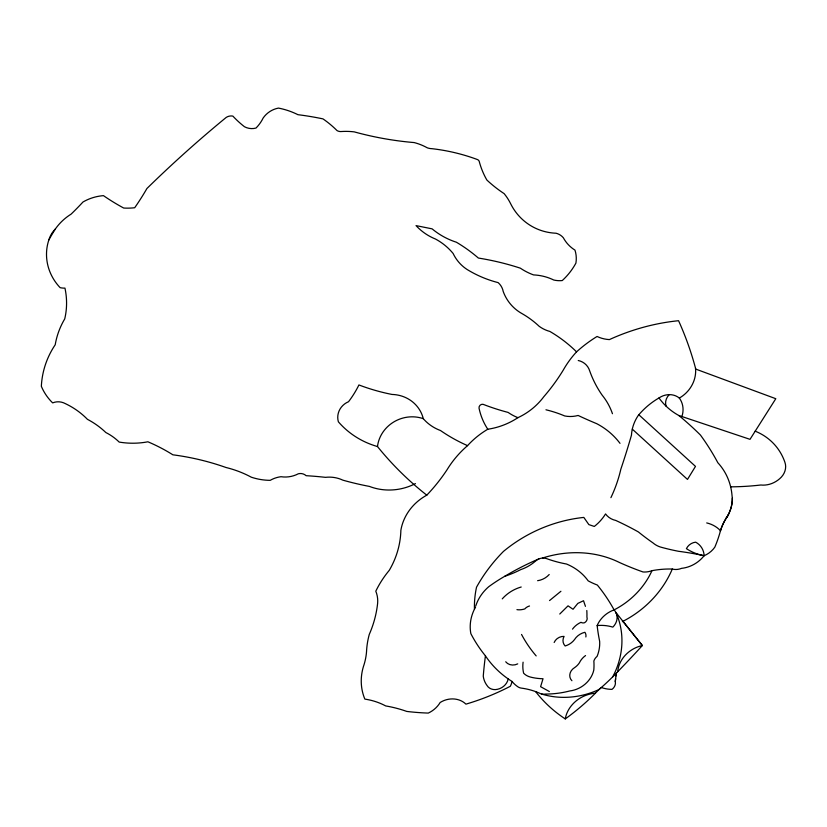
<?xml version="1.0" encoding="UTF-8"?>
<svg xmlns="http://www.w3.org/2000/svg" width="827" height="827" viewBox="0 0 827 827"><rect width="100%" height="100%" fill="white"/><g stroke="black" fill="none" stroke-linecap="round" stroke-linejoin="round"><path stroke-width="1.24" d="M615.991 675.928L616.332 673.137L615.267 681.5A8.249 7.133 -26.8 0 1 612.001 689.367A32.584 28.294 -27.7 0 1 601.332 687.495L598.903 689.594A225.564 204.951 -21.3 0 1 565.265 718.911A154.763 135.039 -31.3 0 1 535.627 691.599M615.267 681.5L615.639 678.719M559.755 614.027L568.046 605.84L573.039 609.272L577.815 603.41L583.521 600.722L585.444 606.356M549.542 600.567L560.913 591.274M610.905 497.668A142.399 132.041 -28.9 0 0 620.829 469.229A999.874 877.871 33.1 0 0 631.466 435.147A38.611 34.682 -39.1 0 1 638.289 415.402A69.365 61.849 -38.6 0 1 658.995 397.952A73.531 65.922 -45 0 0 678.874 415.526L750.017 439.344L775.798 398.707L695.6 369.038L695.528 368.222A353.222 330.076 -17 0 0 678.564 320.711A204.745 181.165 -35.4 0 0 609.385 339.597A36.481 33.68 -46.3 0 1 597.073 336.475A123.089 110.901 -38.5 0 0 576.553 351.857A90.453 82.069 -39.7 0 0 563.228 370.155A193.425 187.791 -37.3 0 1 543.877 396.629A64.144 60.371 -35.8 0 1 517.95 417.656A71.391 67.369 -34.9 0 1 487.785 429.234A80.312 73.345 -29.4 0 0 467.555 445.639A96.335 87.61 -28.8 0 0 447.066 469.726A184.99 177.288 -9.3 0 1 426.794 495.166A49.517 45.258 -22.8 0 0 400.868 530.345A92.614 85.398 -11.8 0 1 389.279 570.32A102.403 91.373 -21.7 0 0 375.799 591.191A31.364 28.366 -14.4 0 1 377.619 603.379A122.851 111.314 -8.1 0 1 369.287 634.371A91.869 81.542 -20.6 0 0 366.526 651.841A72.466 64.775 -11 0 1 363.384 666.696A59.513 52.587 -18.1 0 0 364.852 699.104A63.307 54.985 -14 0 1 385.671 705.927A121.197 103.623 -14 0 1 406.77 711.427A246.518 227.632 -24.8 0 0 428.293 713.081A25.813 22.722 -17.8 0 0 440.14 702.516A20.148 17.584 -19.1 0 1 465.932 704.139A228.366 210.916 -20.8 0 0 510.331 686.265A21.657 19.011 -21.7 0 0 512.037 681.448A108.523 96.097 -28 0 1 485.428 655.842A161.606 143.422 -31 0 1 470.852 633.637A44.482 39.5 -24.1 0 1 475.587 607.039M549.355 691.527L540.6 686.679L543.029 678.729A53.341 47.077 -25.7 0 1 530.479 677.075A16.23 14.235 -24.2 0 1 523.615 673.188A38.032 33.266 -25.3 0 1 523.088 662.179M638.826 414.761L695.486 466.387L687.485 479.422L632.293 429.13M622.917 621.325L642.352 645.536A28.563 24.624 -28.6 0 0 617.717 671.71M542.491 558.049A100.915 88.551 -26.1 0 1 619.413 562.474A369.576 327.575 -51.9 0 0 643.003 571.964A19.879 17.563 -32.6 0 0 651.976 570.671A90.681 78.338 -29.6 0 1 672.289 569.038A14.224 12.488 -33.6 0 0 681.582 568.345A29.886 26.288 -34.3 0 0 704.118 555.713A21.76 19.093 -35 0 0 714.817 547.164A125.415 112.555 -32.4 0 0 720.348 531.213A49.62 42.932 -37 0 1 726.075 518.384A35.716 31.529 -36.5 0 0 732.308 498.226L731.781 493.13A67.948 60.309 -35.3 0 0 717.846 462.738A285.853 256.628 -22.1 0 0 700.448 435.054A364.934 322.199 -18.7 0 0 678.874 415.526M415.443 483.609A54.437 51.191 -21.2 0 1 369.4 486.41A336.827 325.435 -62.9 0 1 342.854 480.156A30.826 28.604 -13.5 0 0 325.456 477.344A331.875 286.907 -10.2 0 0 306.114 475.69A8.208 7.66 -10.9 0 0 298.34 473.778A26.609 25.037 -9.2 0 1 280.984 476.714A27.229 25.296 -9.4 0 0 270.191 480.342A58.593 55.492 -7.1 0 1 251.315 477.2A102.31 93.368 -3.4 0 0 226.019 467.503A236.253 208.931 -2.2 0 0 172.874 454.809A166.93 149.832 3.3 0 0 147.909 441.794A77.273 72.931 11.5 0 1 119.171 442.073A51.646 47.418 7.8 0 0 105.846 432.531A78.234 71.38 9.2 0 0 87.414 419.31A73.014 66.656 11.1 0 0 63.472 402.77A13.677 12.653 12.9 0 0 52.659 402.894A50.943 47.708 14.5 0 1 41.35 386.302A91.373 85.915 9.6 0 1 55.213 344.766A83.703 79.237 12 0 1 64.723 318.912A77.986 72.104 24.7 0 0 64.951 288.116A17.543 16.53 25.7 0 1 60.123 287.651A49.3 46.829 26.6 0 1 48.845 239.964A28.511 26.971 28.1 0 1 55.368 228.986A58.417 55.574 25.6 0 1 71.07 214.162A360.82 319.243 46.3 0 0 82.958 202.026A49.734 47.428 28 0 1 103.447 195.637A221.584 211.143 66.8 0 0 123.699 208.042A64.434 61.601 42.9 0 0 134.698 207.742A318.633 286.721 44.5 0 0 146.917 188.515A1012.889 819.867 -30.5 0 1 226.195 117.434A9.562 9.314 57.9 0 1 232.863 116.1A99.612 95.973 78.8 0 0 244.461 126.727A16.085 15.682 64.3 0 0 255.998 128.061A39.872 38.652 61.2 0 0 263.182 117.972A24.882 24.438 71.1 0 1 278.441 108.089A74.75 73.934 50.2 0 1 297.927 114.684A299.26 284.612 -5.1 0 1 322.975 118.881A98.702 97.834 38.6 0 1 337.013 130.573A7.815 7.65 -88.9 0 0 340.703 131.565A71.887 71.184 -57.9 0 1 354.214 131.865A404.403 362.784 88.7 0 0 414.213 142.575A58.459 57.135 -57.9 0 1 427.27 147.806A15.858 15.31 -70.4 0 0 431.859 148.674A195.782 187.905 -29.1 0 1 477.138 159.446A3.432 3.298 -62.5 0 1 479.433 162.206A80.374 75.526 -62.8 0 0 486.865 180.028A144.89 134.615 -67.8 0 0 504.129 193.621A56.288 54.158 -51.2 0 1 510.683 203.804A59.193 55.595 -58.5 0 0 556.023 233.224A15.672 14.741 -50.4 0 1 563.342 237.762A37.38 34.827 -53.8 0 0 574.961 250.105A28.645 26.95 -49 0 1 575.923 263.089A63.255 59.957 -51.4 0 1 562.257 280.56A27.798 26.082 -50 0 1 553.739 280.012A54.448 51.14 -41.1 0 0 533.529 274.905A67.969 63.896 -54.5 0 1 520.338 268.165A275.443 253.403 -21.2 0 0 478.368 258.045A160.82 153.739 -21.6 0 0 456.38 242.218A79.103 75.712 -61.4 0 1 432.107 228.852L416.043 225.616A57.745 55.626 -59.2 0 0 435.457 239.013A62.47 60.485 -35.3 0 1 453.124 253.475A42.415 40.513 -51.1 0 0 467.09 269.478A125.177 118.354 -60.4 0 0 498.133 282.617A17.057 16.23 -42.5 0 1 503.229 291.528A46.508 43.748 -47.5 0 0 522.106 313.66A99.84 93.802 -31 0 1 539.204 326.334A36.006 33.669 -45.4 0 0 549.862 331.441A148.963 138.305 -27.5 0 1 576.553 351.857M48.845 239.964A208.487 201.033 2.5 0 1 55.368 228.986M487.785 429.234A69.571 64.527 -36.7 0 1 479.029 408.114A3.391 3.174 -31.4 0 1 484.322 404.785A255.657 238.848 -58.2 0 0 508.078 412.404A52.194 48.617 -37.9 0 0 517.95 417.656M426.794 495.166A361.44 331.906 -53.4 0 1 377.484 446.539A85.264 81.377 -26.7 0 1 338.377 421.811A17.367 16.468 -17.8 0 1 348.529 401.715A103.468 99.943 -3.4 0 0 358.918 384.948A217.666 210.585 -59.4 0 0 392.029 394.448A34.713 32.739 -21.5 0 1 423.29 418.679A45.619 43.004 -30.7 0 0 440.481 430.516A180.948 169.948 -46.1 0 0 467.555 445.639M377.484 446.539A33.649 31.509 -22.8 0 1 423.29 418.679M512.037 681.448A32.501 28.5 -24.3 0 0 518.053 686.906A9.149 8.001 -23.3 0 0 521.062 688.074A68.445 58.944 -21.2 0 1 541.251 693.977A14.028 12.229 -24.2 0 0 545.727 694.06A89.378 79.134 -26.4 0 0 569.7 690.979A25.833 22.536 -25.6 0 0 586.819 682.554A26.154 22.815 -25.6 0 0 593.807 670.015A70.44 61.736 -23.5 0 0 593.858 661.031A9.635 8.384 -27.2 0 1 597.084 656.39A39.251 34.455 -25.8 0 0 599.637 641.245A218.576 186.168 -36.4 0 1 597.146 625.563A26.402 23.053 -28.8 0 1 614.089 609.892A76.88 68.744 -30.1 0 0 651.976 570.671M672.289 569.038A98.217 87.91 -30.3 0 1 622.38 621.604M485.428 655.842A455.45 374.021 -36.5 0 0 483.257 676.207A25.42 22.319 -22.7 0 0 486.989 685.449A10.1 8.859 -21.9 0 0 495.239 689.625A13.098 11.495 -22 0 0 508.202 678.926M475.763 605.902A42.466 37.784 -24.5 0 1 488.716 586.725A149.604 129.767 -25.2 0 1 504.749 576.295A235.788 200.351 -25.5 0 1 539.07 558.825M504.749 576.295A99.716 91.766 -26.6 0 0 520.638 569.658A39.996 36.285 -26.7 0 0 535.369 561.213A10.244 9.18 -27.3 0 1 546.265 558.504A136.651 124.308 -36.3 0 0 566.505 564.024A59.13 52.463 -25.7 0 1 588.193 580.864A86.204 76.952 -33.9 0 0 597.342 585.051A203.504 178.405 -18.5 0 1 614.089 609.892A13.987 12.271 -28.5 0 1 612.838 627.124A39.892 34.713 -26.9 0 0 597.146 625.563M612.755 676.786A1659.148 1369.295 49.7 0 0 642.352 645.536L615.97 612.569A86.907 76.477 -24.6 0 1 612.755 676.786A219.837 199.989 -23.2 0 1 598.903 689.594A76.27 67.121 -26.8 0 1 541.561 694.029M565.265 718.911A30.113 25.854 -25.4 0 1 595.388 693.212M474.45 609.168A105.773 93.658 -28 0 1 476.517 587.211A154.484 134.801 -28 0 1 503.447 551.423A133.654 117.124 -27.1 0 1 583.821 517.413L588.855 524.607L594.313 526.448A44.462 40.296 -31.7 0 0 605.55 513.929A19.662 17.625 -33.8 0 0 615.722 520.431A335.1 286.587 -18.1 0 1 638.403 531.957A340.662 296.707 -50.5 0 0 653.02 542.926A25.358 22.422 -34.6 0 0 660.287 546.988A273.561 243.986 -48.6 0 0 678.512 551.289A305.494 255.398 -23.7 0 1 704.118 555.713A20.251 17.739 -33.7 0 0 695.662 542.171A10.524 9.211 -34.4 0 0 686.41 548.652A56.071 49.248 -37.1 0 0 704.118 555.713M502.258 598.872A35.902 31.86 -25 0 1 521.206 587.005M549.211 574.527A17.522 15.734 -27.1 0 1 537.612 580.699M516.927 609.664A16.302 14.566 -25.3 0 0 524.856 608.889A8.363 7.433 -25.3 0 1 529.518 606.005M536.175 655.914A149.625 131.751 -32.4 0 1 521.537 634.443M571.912 680.724A9.469 8.229 -25.9 0 1 574.527 667.668A15.754 13.79 -25.8 0 0 579.417 662.778A18.008 15.661 -26.7 0 1 585.547 655.563M517.723 663.874A9.79 8.632 -23.3 0 1 505.71 661.776M554.162 642.476A9.376 8.239 -25.9 0 1 564.076 636.397A9.821 8.621 -26.5 0 0 565.151 645.98A16.385 14.431 -26.2 0 0 574.486 639.622A15.051 13.17 -27 0 1 584.875 632.293A7.402 6.492 -26.9 0 1 585.857 636.955M572.501 629.14A19.011 16.664 -27.2 0 1 581.03 622.297A4.021 3.535 -27.6 0 0 584.606 622.679A4.952 4.362 -27.6 0 0 586.922 617.076A90.391 80.415 -23.3 0 0 586.808 610.522M658.995 397.952A17.677 15.93 -40.3 0 1 679.329 398.056A29.855 27.022 -42.6 0 0 695.528 368.222M545.965 409.789A125.446 114.085 -27 0 1 564.696 415.95A29.462 27.188 -38.2 0 0 578.135 415.464A575.261 499.818 -68.2 0 0 596.774 423.703A80.881 73.541 -31.1 0 1 620.002 443.344M578.249 360.5A17.46 16.137 -39.1 0 1 589.734 371.013A120.556 108.875 -46.5 0 0 602.159 395.172A70.998 65.292 -33.5 0 1 612.456 413.717M720.348 531.213A49.372 42.715 -37 0 1 728.587 514.714M732.298 498.226A35.685 31.498 -36.5 0 1 726.065 518.384M706.713 522.922A33.049 28.924 -34.4 0 1 720.493 530.707M730.644 486.834A305.287 272.931 -54.8 0 0 760.819 485.004A23.259 20.355 -40.2 0 0 781.308 477.158A15.072 13.16 -40.1 0 0 784.895 462.272A65.219 57.373 -38 0 0 755.196 431.177M679.329 398.056A22.66 20.448 -40.1 0 1 681.903 416.539M666.086 406.16A11.289 10.162 -41.1 0 1 669.27 394.634"/></g></svg>
